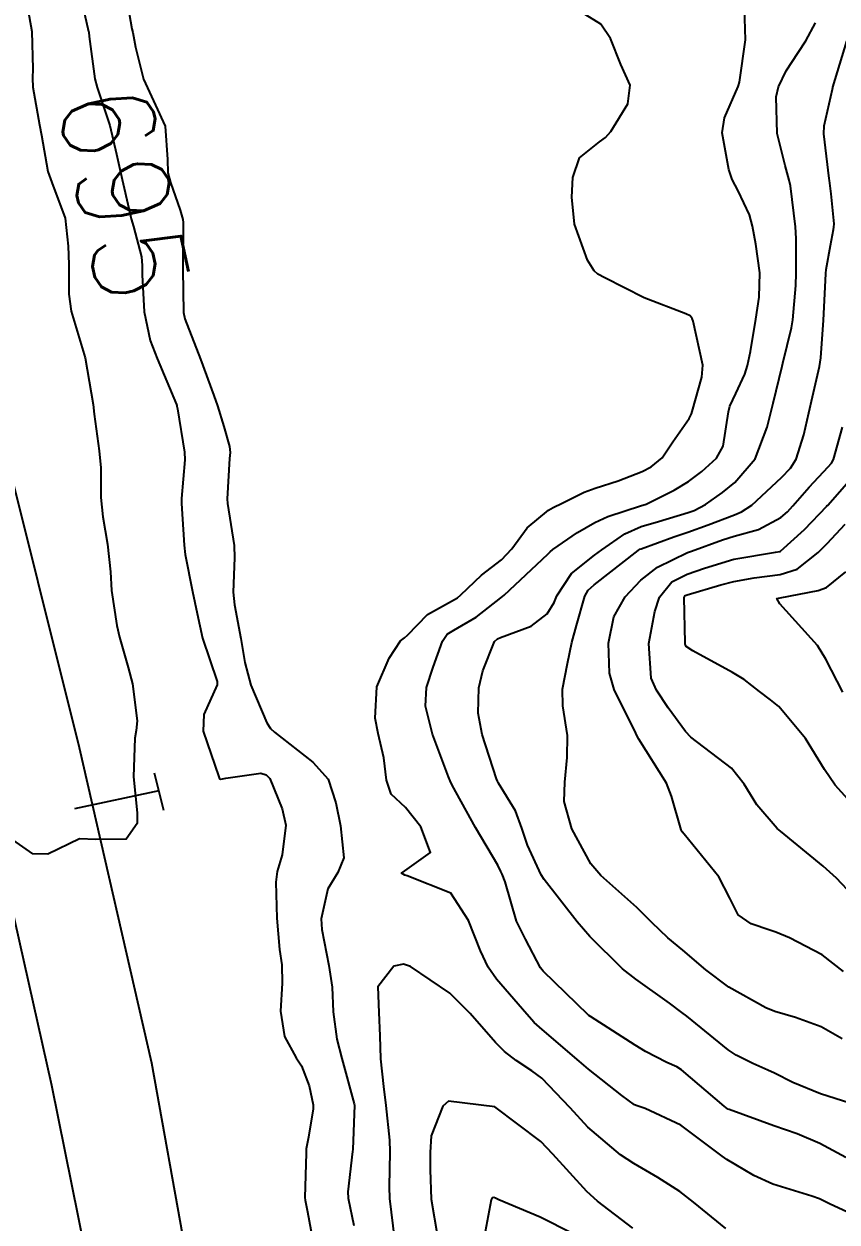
# Model space of a CAD drawing. Header units: metres. Extents: x 298520 to 308411, y 7433745 to 7450750.
# Drawn here: x 300844.6 to 300879.5, y 7448298.3 to 7448349.8 of the extents above; entities that cross this region are included whole.
import ezdxf
from ezdxf.enums import TextEntityAlignment as Align

# ---------------------------------------------------------------- set-up
doc = ezdxf.new("R2010")
doc.units = ezdxf.units.M
doc.header["$LTSCALE"] = 10
for name, color, linetype in [('Cotas', 45, 'Continuous'), ('Curvas de Nivel 1m', 11, 'Continuous'), ('Curvas de Nivel 5m', 15, 'Continuous'), ('Linha Férrea', 251, 'TRACKS'), ('Pórtico', 62, 'Continuous')]:
    doc.layers.add(name, color=color, linetype=linetype)
doc.styles.add('Style-STANDARD', font='STANDARD.shx')
doc.linetypes.add('TRACKS', pattern='A,0.15,[130,ltypeshp.shx,S=0.25,R=0,X=0,Y=0],0.15', length=0.3)

msp = doc.modelspace()

# ---------------------------------------------------------------- linework, layer by layer
at = {"layer": 'Curvas de Nivel 1m', "flags": 128}
for points, elevation in [([(300848.903, 7448351.465), (300849.22, 7448349.626), (300849.253, 7448349.461), (300849.374, 7448348.832), (300849.718, 7448347.455), (300850.234, 7448346.339), (300850.643, 7448345.44), (300850.745, 7448344.005), (300850.769, 7448343.438), (300850.873, 7448343.011), (300851.287, 7448341.822), (300851.402, 7448341.429), (300851.416, 7448341.294), (300851.406, 7448339.429), (300851.407, 7448339.282), (300851.436, 7448337.428), (300851.499, 7448337.159), (300852.175, 7448335.42), (300852.748, 7448333.856), (300852.897, 7448333.413), (300853.174, 7448332.528), (300853.42, 7448331.661), (300853.441, 7448331.407), (300853.42, 7448331.148), (300853.322, 7448329.408), (300853.335, 7448329.214), (300853.622, 7448327.405), (300853.63, 7448326.883), (300853.569, 7448325.405), (300853.627, 7448324.862), (300853.903, 7448323.402), (300854.082, 7448322.37), (300854.338, 7448321.397), (300855.027, 7448319.78), (300855.178, 7448319.541), (300855.358, 7448319.385), (300857.004, 7448318.089), (300857.663, 7448317.353), (300857.995, 7448316.337), (300858.195, 7448315.348), (300858.334, 7448313.972), (300858.082, 7448313.349), (300857.648, 7448312.647), (300857.364, 7448311.356), (300857.386, 7448310.887), (300857.693, 7448309.352), (300857.833, 7448308.407), (300857.868, 7448307.35), (300858.029, 7448306.181), (300858.241, 7448305.346), (300858.784, 7448303.39), (300858.795, 7448303.34), (300858.713, 7448301.433), (300858.708, 7448301.341), (300858.512, 7448299.617), (300858.526, 7448299.343), (300858.765, 7448298.164)], 694), ([(300844.686, 7448350.801), (300844.913, 7448349.507), (300844.96, 7448347.905), (300844.94, 7448347.506), (300844.953, 7448347.11), (300845.247, 7448345.501), (300845.326, 7448345.058), (300845.597, 7448343.497), (300845.775, 7448343.018), (300846.348, 7448341.489), (300846.479, 7448340.28), (300846.502, 7448339.488), (300846.51, 7448338.221), (300846.611, 7448337.486), (300847.213, 7448335.48), (300847.548, 7448333.476), (300847.594, 7448333.061), (300847.813, 7448331.473), (300847.882, 7448330.746), (300847.886, 7448329.473), (300847.961, 7448328.641), (300848.173, 7448327.469), (300848.291, 7448326.278), (300848.342, 7448325.468), (300848.576, 7448323.967), (300848.681, 7448323.464), (300849.053, 7448322.159), (300849.246, 7448321.457), (300849.442, 7448319.869), (300849.396, 7448319.454), (300849.345, 7448319.128), (300849.289, 7448317.456), (300849.44, 7448315.915), (300849.45, 7448315.453), (300848.966, 7448314.782), (300847.672, 7448314.767), (300846.966, 7448314.786), (300845.596, 7448314.137), (300844.959, 7448314.152), (300842.973, 7448315.53)], 696), ([(300880.772, 7448298.373), (300879.216, 7448299.096), (300878.785, 7448299.312), (300878.461, 7448299.429), (300876.791, 7448299.938), (300875.973, 7448300.31), (300874.801, 7448301.006), (300874.606, 7448301.152), (300872.822, 7448302.475), (300871.295, 7448303.193), (300870.942, 7448303.307), (300870.835, 7448303.36), (300870.283, 7448303.761), (300868.85, 7448304.88), (300868.458, 7448305.224), (300866.866, 7448306.596), (300866.523, 7448306.899), (300866.198, 7448307.25), (300864.895, 7448308.759), (300864.536, 7448309.274), (300864.217, 7448309.969), (300863.692, 7448311.282), (300862.94, 7448312.45), (300861.052, 7448313.208), (300860.952, 7448313.225), (300860.81, 7448313.312), (300860.954, 7448313.418), (300862.055, 7448314.206), (300861.65, 7448315.303), (300860.981, 7448316.139), (300860.375, 7448316.707), (300860.171, 7448317.322), (300860.053, 7448318.279), (300859.815, 7448319.328), (300859.674, 7448319.975), (300859.749, 7448321.329), (300860.289, 7448322.556), (300860.777, 7448323.314), (300860.939, 7448323.438), (300861.067, 7448323.554), (300861.935, 7448324.446), (300863.09, 7448325.087), (300863.222, 7448325.158), (300863.37, 7448325.287), (300864.254, 7448326.126), (300865.108, 7448326.784), (300865.563, 7448327.263), (300866.219, 7448328.161), (300867.138, 7448328.927), (300867.343, 7448329.035), (300867.724, 7448329.234), (300868.666, 7448329.706), (300869.149, 7448329.875), (300870.13, 7448330.183), (300871.157, 7448330.594), (300871.552, 7448330.793), (300872.026, 7448331.181), (300872.488, 7448331.858), (300873.18, 7448332.868), (300873.284, 7448333.067), (300873.313, 7448333.169), (300873.729, 7448334.641), (300873.779, 7448335.164), (300873.354, 7448337.047), (300873.315, 7448337.169), (300873.235, 7448337.281), (300873.039, 7448337.369), (300871.246, 7448338.064), (300869.562, 7448338.912), (300869.261, 7448339.08), (300869.093, 7448339.222), (300868.813, 7448339.679), (300868.256, 7448341.23), (300868.134, 7448342.392), (300868.188, 7448343.231), (300868.465, 7448344.079), (300869.326, 7448344.773), (300869.59, 7448344.955), (300869.817, 7448345.213), (300870.541, 7448346.398), (300870.642, 7448347.201), (300870.247, 7448348.092), (300869.796, 7448349.214), (300869.382, 7448349.821), (300867.855, 7448350.776)], 694), ([(300880.683, 7448303.233), (300878.84, 7448303.826), (300877.646, 7448304.311), (300876.849, 7448304.708), (300876.566, 7448304.84), (300875.921, 7448305.134), (300875.205, 7448305.493), (300874.859, 7448305.716), (300873.08, 7448307.168), (300872.875, 7448307.329), (300872.337, 7448307.722), (300870.896, 7448308.754), (300870.325, 7448309.206), (300868.917, 7448310.587), (300868.374, 7448311.225), (300866.95, 7448313.038), (300866.827, 7448313.242), (300866.239, 7448314.525), (300865.984, 7448315.255), (300865.722, 7448316.001), (300864.992, 7448317.183), (300864.936, 7448317.271), (300864.893, 7448317.372), (300864.289, 7448319.277), (300864.117, 7448320.194), (300864.137, 7448321.279), (300864.309, 7448322.018), (300864.816, 7448323.272), (300864.942, 7448323.394), (300865.066, 7448323.452), (300866.388, 7448323.935), (300867.081, 7448324.469), (300867.374, 7448324.951), (300867.5, 7448325.236), (300868.13, 7448326.202), (300869.111, 7448326.985), (300869.43, 7448327.215), (300870.414, 7448327.91), (300871.128, 7448328.218), (300871.87, 7448328.445), (300873.138, 7448328.819), (300873.396, 7448328.911), (300873.89, 7448329.163), (300874.621, 7448329.683), (300875.153, 7448330.123), (300876.019, 7448331.137), (300876.547, 7448332.5), (300876.691, 7448333.127), (300876.793, 7448333.521), (300877.184, 7448335.12), (300877.214, 7448335.241), (300877.585, 7448336.761), (300877.639, 7448337.116), (300877.774, 7448338.589), (300877.79, 7448339.115), (300877.781, 7448340.609), (300877.762, 7448341.115), (300877.545, 7448342.873), (300877.493, 7448343.118), (300877.312, 7448343.755), (300876.976, 7448345.125), (300876.924, 7448346.702), (300877.025, 7448347.125), (300877.36, 7448347.82), (300877.875, 7448348.608), (300878.204, 7448349.112), (300878.612, 7448349.881)], 696), ([(300879.766, 7448306.188), (300878.869, 7448306.702), (300877.757, 7448307.111), (300876.877, 7448307.369), (300876.477, 7448307.528), (300874.892, 7448308.412), (300873.907, 7448309.16), (300872.911, 7448310.005), (300872.273, 7448310.536), (300871.586, 7448311.19), (300870.932, 7448311.832), (300869.381, 7448313.216), (300868.958, 7448313.712), (300868.133, 7448315.228), (300867.813, 7448316.403), (300867.836, 7448317.232), (300867.945, 7448318.294), (300867.946, 7448319.231), (300867.756, 7448320.513), (300867.741, 7448321.233), (300867.955, 7448322.33), (300868.138, 7448323.229), (300868.334, 7448323.967), (300868.696, 7448325.224), (300868.838, 7448325.48), (300869.098, 7448325.712), (300870.985, 7448327.192), (300871.062, 7448327.242), (300871.114, 7448327.268), (300872.522, 7448327.776), (300873.125, 7448327.975), (300873.999, 7448328.292), (300875.137, 7448328.73), (300875.431, 7448328.853), (300875.887, 7448329.139), (300877.155, 7448330.328), (300877.538, 7448330.737), (300877.783, 7448331.114), (300878.114, 7448332.17), (300878.335, 7448333.108), (300878.496, 7448333.805), (300878.788, 7448335.104), (300878.845, 7448335.476), (300878.961, 7448337.103), (300878.975, 7448337.363), (300879.065, 7448339.102), (300879.083, 7448339.274), (300879.271, 7448340.313), (300879.391, 7448340.989), (300879.407, 7448341.098), (300879.421, 7448341.235), (300879.297, 7448342.532), (300879.225, 7448343.101), (300879.213, 7448343.192), (300878.976, 7448345.104), (300878.991, 7448345.449), (300879.352, 7448347.026), (300879.369, 7448347.1), (300879.369, 7448347.115), (300879.971, 7448349.091)], 697), ([(300879.823, 7448309.091), (300878.91, 7448309.805), (300877.495, 7448310.536), (300876.919, 7448310.776), (300876.662, 7448310.865), (300875.851, 7448311.136), (300875.3, 7448311.518), (300874.934, 7448312.241), (300874.462, 7448313.155), (300872.971, 7448314.99), (300872.887, 7448315.086), (300872.836, 7448315.172), (300872.431, 7448316.622), (300872.205, 7448317.182), (300871.021, 7448319.076), (300870.952, 7448319.201), (300870.886, 7448319.339), (300869.96, 7448321.211), (300869.759, 7448321.918), (300869.722, 7448323.21), (300869.947, 7448324.34), (300870.429, 7448325.2), (300871.1, 7448325.913), (300871.817, 7448326.471), (300873.112, 7448327.104), (300873.159, 7448327.123), (300873.288, 7448327.168), (300874.62, 7448327.655), (300875.123, 7448327.802), (300876.171, 7448328.091), (300877.135, 7448328.615), (300877.408, 7448328.849), (300877.651, 7448329.115), (300878.344, 7448329.915), (300879.16, 7448330.796), (300879.306, 7448330.954), (300879.389, 7448331.098), (300879.775, 7448332.496)], 698), ([(300880.928, 7448311.612), (300879.529, 7448313.094), (300878.951, 7448313.623), (300877.107, 7448315.119), (300876.974, 7448315.234), (300876.098, 7448316.248), (300875.553, 7448317.142), (300875.003, 7448317.83), (300873.257, 7448319.168), (300873.025, 7448319.401), (300872.284, 7448320.43), (300871.781, 7448321.189), (300871.557, 7448321.701), (300871.449, 7448323.186), (300871.702, 7448324.565), (300871.906, 7448325.182), (300872.436, 7448325.84), (300873.103, 7448326.18), (300873.838, 7448326.43), (300875.11, 7448326.812), (300876.902, 7448327.123), (300877.084, 7448327.15), (300877.114, 7448327.16), (300878.141, 7448328.097), (300879.103, 7448329.1), (300879.12, 7448329.123), (300879.143, 7448329.146), (300880.062, 7448330.182)], 699), ([(300879.79, 7448321.093), (300879.057, 7448322.523), (300878.71, 7448323.104), (300877.09, 7448324.904), (300876.955, 7448325.122), (300877.093, 7448325.157), (300878.733, 7448325.468), (300879.098, 7448325.604), (300879.927, 7448326.27)], 701), ([(300874.766, 7448298.035), (300873.376, 7448299.164), (300872.788, 7448299.629), (300871.842, 7448300.233), (300870.799, 7448300.829), (300870.226, 7448301.206), (300868.821, 7448302.398), (300868.068, 7448303.228), (300866.846, 7448304.503), (300866.424, 7448304.821), (300865.738, 7448305.257), (300865.238, 7448305.646), (300864.861, 7448306.029), (300863.765, 7448307.281), (300862.886, 7448308.153), (300861.198, 7448309.307), (300860.904, 7448309.4), (300860.478, 7448309.316), (300859.796, 7448308.425), (300859.838, 7448307.33), (300859.878, 7448306.314), (300859.909, 7448305.329), (300860.035, 7448304.135), (300860.145, 7448303.327), (300860.304, 7448301.832), (300860.318, 7448301.325), (300860.288, 7448299.825), (300860.301, 7448299.325), (300860.517, 7448297.562)], 693), ([(300870.766, 7448298.055), (300869.248, 7448299.215), (300868.787, 7448299.632), (300867.327, 7448301.235), (300866.811, 7448301.771), (300864.833, 7448303.27), (300862.835, 7448303.516), (300862.592, 7448303.294), (300862.092, 7448302.023), (300862.043, 7448301.301), (300862.05, 7448300.555), (300862.084, 7448299.3), (300862.364, 7448297.691)], 692), ([(300868.171, 7448297.817), (300866.772, 7448298.517), (300865.002, 7448299.267), (300864.856, 7448299.341), (300864.784, 7448299.373), (300864.707, 7448299.347), (300864.67, 7448299.271), (300864.375, 7448297.657)], 691)]:
    msp.add_lwpolyline(points, dxfattribs=dict(at, elevation=elevation))
at = {"layer": 'Curvas de Nivel 5m', "flags": 128}
for points, elevation in [([(300846.903, 7448351.485), (300847.356, 7448349.507), (300847.359, 7448349.48), (300847.38, 7448349.302), (300847.625, 7448347.477), (300847.726, 7448347.099), (300848.271, 7448345.471), (300848.552, 7448344.23), (300848.721, 7448343.466), (300849.156, 7448341.59), (300849.183, 7448341.461), (300849.28, 7448341.119), (300849.626, 7448339.814), (300849.663, 7448339.454), (300849.662, 7448339.049), (300849.744, 7448337.452), (300850, 7448336.228), (300850.298, 7448335.444), (300851.138, 7448333.476), (300851.153, 7448333.43), (300851.155, 7448333.403), (300851.181, 7448333.287), (300851.487, 7448331.427), (300851.49, 7448331.097), (300851.351, 7448329.428), (300851.352, 7448329.216), (300851.459, 7448327.427), (300851.509, 7448327.026), (300851.83, 7448325.423), (300852.021, 7448324.478), (300852.258, 7448323.418), (300852.892, 7448321.565), (300852.89, 7448321.412), (300852.313, 7448320.135), (300852.282, 7448319.417), (300852.95, 7448317.454), (300852.967, 7448317.41), (300852.993, 7448317.377), (300853.041, 7448317.361), (300853.256, 7448317.407), (300854.766, 7448317.623), (300854.995, 7448317.546), (300855.149, 7448317.388), (300855.679, 7448316.079), (300855.834, 7448315.377), (300855.679, 7448314.098), (300855.471, 7448313.382), (300855.407, 7448312.922), (300855.446, 7448311.382), (300855.568, 7448310.038), (300855.672, 7448309.378), (300855.686, 7448308.583), (300855.612, 7448307.379), (300855.777, 7448306.291), (300856.285, 7448305.369), (300856.511, 7448305.026), (300856.841, 7448304.176), (300857.012, 7448303.358), (300857.01, 7448303.179), (300856.812, 7448301.961), (300856.711, 7448301.455), (300856.71, 7448301.361), (300856.716, 7448301.275), (300856.66, 7448299.362), (300856.668, 7448299.248), (300856.774, 7448298.751), (300857.025, 7448297.357)], 695), ([(300879.921, 7448301.089), (300878.812, 7448301.691), (300877.825, 7448302.103), (300876.823, 7448302.445), (300874.901, 7448303.149), (300874.849, 7448303.166), (300874.833, 7448303.18), (300874.686, 7448303.3), (300872.85, 7448304.858), (300872.658, 7448304.98), (300872.218, 7448305.18), (300871.313, 7448305.648), (300870.86, 7448305.921), (300868.936, 7448307.156), (300868.873, 7448307.198), (300868.848, 7448307.22), (300866.901, 7448309.094), (300866.793, 7448309.242), (300866.141, 7448310.478), (300865.759, 7448311.257), (300865.274, 7448312.94), (300865.142, 7448313.267), (300865.08, 7448313.394), (300864.957, 7448313.653), (300864.001, 7448315.28), (300862.991, 7448317.105), (300862.9, 7448317.291), (300862.832, 7448317.455), (300862.143, 7448319.299), (300861.841, 7448320.496), (300861.882, 7448321.302), (300862.177, 7448322.173), (300862.573, 7448323.295), (300862.774, 7448323.587), (300863.07, 7448323.771), (300864.031, 7448324.328), (300865.091, 7448325.161), (300865.151, 7448325.21), (300865.232, 7448325.268), (300867.111, 7448327.034), (300867.211, 7448327.14), (300867.316, 7448327.238), (300868.383, 7448327.968), (300869.131, 7448328.402), (300869.688, 7448328.658), (300871.142, 7448329.122), (300871.196, 7448329.136), (300871.343, 7448329.188), (300872.543, 7448329.782), (300873.153, 7448330.162), (300873.726, 7448330.596), (300874.364, 7448331.158), (300874.642, 7448331.682), (300874.874, 7448333.153), (300874.939, 7448333.4), (300875.195, 7448333.947), (300875.578, 7448334.774), (300875.693, 7448335.143), (300875.824, 7448335.746), (300876.055, 7448337.138), (300876.197, 7448338.09), (300876.228, 7448339.135), (300876.046, 7448340.364), (300875.903, 7448341.141), (300875.777, 7448341.632), (300875.298, 7448342.657), (300875.037, 7448343.153), (300874.889, 7448343.574), (300874.603, 7448345.157), (300874.702, 7448345.794), (300875.3, 7448347.151), (300875.314, 7448347.19), (300875.355, 7448347.33), (300875.612, 7448349.146), (300875.552, 7448350.996)], 695), ([(300880.976, 7448315.434), (300879.468, 7448317.095), (300879.003, 7448317.778), (300878.189, 7448319.108), (300877.037, 7448320.48), (300876.684, 7448320.77), (300876.204, 7448321.133), (300875.55, 7448321.644), (300875.051, 7448321.946), (300873.346, 7448322.881), (300873.062, 7448323.066), (300873.022, 7448323.13), (300873.014, 7448323.17), (300873.018, 7448323.216), (300872.966, 7448325.171), (300873.012, 7448325.252), (300873.094, 7448325.291), (300874.544, 7448325.71), (300875.1, 7448325.862), (300875.977, 7448326.012), (300877.103, 7448326.154), (300877.833, 7448326.385), (300878.736, 7448327.104), (300878.924, 7448327.293), (300879.119, 7448327.488), (300879.898, 7448328.326)], 700)]:
    msp.add_lwpolyline(points, dxfattribs=dict(at, elevation=elevation))
at = {"layer": 'Linha Férrea', "flags": 128}
for points in [[(298729.261, 7450749.95), (298734.809, 7450730.65), (298742.343, 7450703.451), (298750.119, 7450676.237), (298757.889, 7450649.199), (298765.189, 7450623.712), (298769.985, 7450606.424), (298776.494, 7450583.287), (298783.055, 7450560.248), (298788.164, 7450542.214), (298793.821, 7450521.584), (298798.125, 7450506.606), (298804.386, 7450484.418), (298809.295, 7450466.837), (298814.551, 7450448.858), (298819.559, 7450431.225), (298826.267, 7450408.649), (298831.926, 7450389.314), (298837.135, 7450370.779), (298842.092, 7450352.398), (298847.802, 7450331.823), (298852.149, 7450316.412), (298858.34, 7450294.769), (298862.969, 7450278.965), (298867.952, 7450260.088), (298870.924, 7450249.95), (298873.722, 7450238.982), (298878.355, 7450222.697), (298882.025, 7450210.358), (298885.603, 7450197.651), (298890.189, 7450181.049), (298894.637, 7450166.006), (298898.995, 7450149.812), (298904.361, 7450131.79), (298908.122, 7450117.709), (298911.93, 7450103.946), (298916.104, 7450089.039), (298920.554, 7450073.399), (298923.212, 7450064.319), (298926.468, 7450052.577), (298930.321, 7450038.956), (298934.723, 7450023.223), (298938.252, 7450011.622), (298941.509, 7449999.193), (298944.399, 7449989.651), (298947.701, 7449977.682), (298952.335, 7449961.49), (298956.967, 7449946.581), (298961.92, 7449929.017), (298965.909, 7449915.258), (298970.082, 7449900.905), (298973.936, 7449887.787), (298977.788, 7449874.853), (298981.549, 7449862.469), (298986.366, 7449847.197), (298989.852, 7449836.37), (298994.575, 7449822.337), (298999.437, 7449807.292), (299004.068, 7449794.269), (299008.7, 7449781.657), (299013.057, 7449770.328), (299018.285, 7449757.718), (299022.322, 7449748.037), (299026.817, 7449737.63), (299031.861, 7449726.852), (299036.814, 7449716.896), (299043.096, 7449705.205), (299047.821, 7449696.534), (299054.335, 7449685.572), (299060.664, 7449675.852), (299069.469, 7449663.104), (299077.541, 7449652.872), (299085.429, 7449643.336), (299089.832, 7449637.784), (299098.728, 7449628.561), (299107.993, 7449618.793), (299117.442, 7449610.031), (299127.077, 7449601.223), (299138.453, 7449591.782), (299150.409, 7449582.651), (299162.779, 7449573.982), (299174.004, 7449567.002), (299185.962, 7449560.295), (299199.698, 7449553.222), (299213.253, 7449547.024), (299227.033, 7449541.5), (299241.999, 7449536.525), (299258.424, 7449531.831), (299277.224, 7449527.814), (299295.935, 7449525.032), (299311.589, 7449523.57), (299326.876, 7449522.883), (299340.975, 7449522.747), (299353.572, 7449523.111), (299369.274, 7449524.069), (299382.826, 7449525.211), (299396.609, 7449526.717), (299414.178, 7449529.501), (299430.969, 7449532.603), (299440.142, 7449534.839), (299451.094, 7449537.487), (299469.666, 7449542.917), (299486.963, 7449547.755), (299510.376, 7449554.83), (299531.414, 7449561.037), (299544.903, 7449564.894), (299559.186, 7449569.068), (299590.197, 7449576.665), (299616.417, 7449582.259), (299645.03, 7449585.805), (299675.251, 7449587.635), (299705.522, 7449586.259), (299732.882, 7449582.825), (299762.581, 7449576.088), (299791.888, 7449566.944), (299816.217, 7449556.896), (299840.774, 7449544.781), (299859.676, 7449534.387), (299878.529, 7449521.308), (299897.376, 7449507.135), (299919.538, 7449486.991), (299927.658, 7449478.626), (299947.133, 7449456.962), (299961.499, 7449437.961), (299971.137, 7449424.784), (299981.869, 7449408.322), (299997.595, 7449383.682), (300016.228, 7449354.96), (300035.864, 7449324.687), (300055.136, 7449295.587), (300073.232, 7449268.397), (300085.868, 7449249.95), (300089.501, 7449244.778), (300101.211, 7449227.647), (300111.197, 7449214.14), (300124.752, 7449194.736), (300135.909, 7449179.759), (300148.296, 7449162.129), (300160.805, 7449144.566), (300173.129, 7449128.481), (300185.523, 7449112.088), (300198.402, 7449095.758), (300207.462, 7449083.98), (300220.094, 7449068.515), (300233.468, 7449051.744), (300246.778, 7449035.349), (300263.478, 7449015.076), (300277.526, 7448998.444), (300292.814, 7448981.501), (300306.688, 7448964.856), (300324.623, 7448944.393), (300340.398, 7448926.517), (300357.9, 7448907.843), (300372.755, 7448891.817), (300392.041, 7448871.054), (300410.717, 7448852.066), (300427.475, 7448834.137), (300439.245, 7448822.858), (300454.898, 7448806.525), (300473.448, 7448788.164), (300493.111, 7448768.808), (300511.705, 7448749.95), (300518.198, 7448743.612), (300525.672, 7448735.984), (300530.889, 7448730.361), (300538.141, 7448723.284), (300543.771, 7448717.624), (300548.924, 7448711.903), (300554.778, 7448706.093), (300562.444, 7448698.573), (300570.483, 7448690.198), (300580.06, 7448680.508), (300590.013, 7448670.628), (300599.102, 7448661.391), (300608.565, 7448651.702), (300616.68, 7448643.32), (300625.581, 7448633.859), (300633.62, 7448625.859), (300641.21, 7448617.858), (300649.582, 7448609.897), (300659.386, 7448599.72), (300667.387, 7448591.231), (300676.098, 7448582.784), (300683.871, 7448574.669), (300691.725, 7448567.153), (300703.33, 7448554.876), (300711.744, 7448546.351), (300718.093, 7448539.767), (300726.506, 7448530.983), (300733.153, 7448523.695), (300741.152, 7448514.418), (300747.426, 7448507.242), (300750.054, 7448504.018), (300758.169, 7448493.99), (300764.854, 7448485.238), (300772.251, 7448475.55), (300781.114, 7448462.855), (300788.178, 7448452.147), (300795.99, 7448439.115), (300802.712, 7448427.661), (300809.137, 7448414.665), (300814.959, 7448402.42), (300819.763, 7448391.601), (300824.722, 7448378.533), (300829.079, 7448366.59), (300833.249, 7448353.858), (300836.592, 7448342.438), (300839.822, 7448330.572), (300842.678, 7448317.912), (300845.758, 7448304.202), (300848.387, 7448291.169), (300849.927, 7448279.903), (300851.843, 7448266.756), (300852.632, 7448254.174), (300852.974, 7448249.95), (300853.718, 7448237.64), (300853.896, 7448226.066), (300854.164, 7448215.145), (300853.836, 7448203.832), (300853.598, 7448192.905), (300852.795, 7448182.25), (300851.991, 7448170.79), (300850.801, 7448159.302), (300849.223, 7448146.768), (300848.151, 7448135.486), (300846.96, 7448124.114), (300845.442, 7448113.546), (300844.222, 7448102.204), (300842.288, 7448090.385), (300840.978, 7448078.33), (300839.608, 7448068.386), (300838.209, 7448056.39), (300836.541, 7448045.166), (300835.023, 7448032.665), (300833.535, 7448020.341), (300832.284, 7448009.205), (300831.094, 7447998.637), (300829.874, 7447985.926), (300828.432, 7447973.713), (300826.546, 7447955.639), (300825.162, 7447943.391), (300824.986, 7447942.247), (300823.836, 7447930.96), (300822.657, 7447919.829), (300821.593, 7447909.075), (300820.243, 7447895.408), (300819.533, 7447885.934), (300818.679, 7447872.07), (300818.298, 7447858.799), (300817.927, 7447851.916), (300817.786, 7447841.862), (300817.933, 7447833.489), (300818.516, 7447815.843), (300820.361, 7447795.876), (300822.449, 7447776.733), (300825.922, 7447758.996), (300827.722, 7447750.217), (300828.687, 7447743.229), (300830.467, 7447731.539), (300833.751, 7447711.152), (300838.977, 7447681.969), (300842.161, 7447664.851), (300846.249, 7447643.566), (300856.898, 7447587.933), (300861.3, 7447564.706), (300863.731, 7447552.015), (300867.081, 7447534.8), (300870.251, 7447518.153), (300879.139, 7447471.406), (300882.717, 7447452.426), (300886.196, 7447433.436), (300890.621, 7447408.952), (300893.065, 7447393.996), (300894.895, 7447382.534), (300896.018, 7447374.923), (300897.056, 7447367.88), (300898.671, 7447355.202), (300899.884, 7447344.173), (300901.155, 7447328.57), (300902.425, 7447306.17), (300902.632, 7447290.927), (300902.643, 7447274.906), (300901.209, 7447249.806), (300899.894, 7447235.454), (300897.424, 7447214.973), (300896.24, 7447207.108, -0.017609), (300893.245, 7447191.067), (300890.79, 7447180.008), (300886.347, 7447162.337), (300883.122, 7447151.267), (300877.521, 7447133.871), (300873.858, 7447123.752), (300865.532, 7447103.056), (300859.822, 7447090.388), (300850.503, 7447071.406), (300846.315, 7447063.106), (300836.805, 7447045.834), (300827.664, 7447031.197), (300815.395, 7447013.014), (300803.069, 7446996.228), (300792.968, 7446983.245), (300781.446, 7446969.292), (300759.63, 7446945.435), (300748.36, 7446933.669), (300737.301, 7446922.447), (300720.178, 7446905.644), (300707.821, 7446893.561), (300697.057, 7446883.028), (300686.376, 7446872.224), (300676.506, 7446862.329), (300660.145, 7446845.845), (300651.989, 7446837.638), (300637.917, 7446823.835), (300624.102, 7446810.419), (300614.955, 7446801.573), (300610.107, 7446796.538), (300599.124, 7446785.64, 0.017844), (300588.776, 7446774.611), (300582.973, 7446768.596), (300572.807, 7446757.15), (300570.635, 7446754.423, -0.018804), (300566.868, 7446749.902, -0.021463), (300565.197, 7446747.771, 0.014089), (300560.744, 7446742.236), (300556.818, 7446737.065), (300549.018, 7446726.402), (300544.903, 7446720.152), (300542.989, 7446717.435), (300540.702, 7446714.014), (300534.516, 7446704.131), (300528.813, 7446694.775), (300525.37, 7446688.688), (300519.775, 7446678.443, 0.017217), (300513.559, 7446666.068), (300510.115, 7446659.471), (300505.35, 7446648.44), (300501.39, 7446638.953, 0.017957), (300498.447, 7446631.125), (300492.383, 7446614.647), (300488.086, 7446600.958), (300484.889, 7446590.082), (300482.448, 7446580.533), (300479.028, 7446566.174), (300474.999, 7446546.195), (300472.245, 7446530.076), (300469.723, 7446510.133), (300467.649, 7446494.09), (300465.343, 7446472.628), (300462.509, 7446448.283), (300460.589, 7446427.75), (300458.173, 7446403.459), (300455.716, 7446377.743), (300453.679, 7446357.578), (300451.179, 7446331.957), (300448.408, 7446302.907), (300446.096, 7446278.461), (300443.948, 7446255.986), (300443.327, 7446249.95), (300441.921, 7446236.026), (300439.714, 7446214.959), (300437.145, 7446189.663), (300434.772, 7446164.489), (300432.986, 7446145.942), (300427.675, 7446092.019), (300425.457, 7446069.071), (300422.052, 7446034.05), (300420.454, 7446017.74), (300416.946, 7445981.751), (300414.159, 7445952.95), (300410.686, 7445916.311), (300408.437, 7445891.812), (300405.718, 7445868.171), (300403.766, 7445842.739), (300401.654, 7445818.651), (300400.337, 7445806.143), (300399.876, 7445801.282), (300399.266, 7445794.558)], [(298905.363, 7450145.031), (298910.207, 7450124.873), (298915.002, 7450108.012), (298921.739, 7450085.266), (298926.98, 7450064.83), (298931.003, 7450051.742), (298934.224, 7450039.953), (298937.65, 7450027.983), (298940.458, 7450017.786), (298943.206, 7450008.624), (298945.866, 7449998.811), (298948.85, 7449988.084), (298952.218, 7449977.183), (298954.849, 7449967.637), (298957.892, 7449956.733), (298961.763, 7449943.848), (298964.896, 7449932.558), (298968.973, 7449920.293), (298972.372, 7449908.382), (298975.8, 7449896.208), (298979.287, 7449884.682), (298982.035, 7449875.079), (298985.463, 7449863.464), (298988.891, 7449853.475), (298994.252, 7449836.792), (298999.642, 7449820.007), (299004.122, 7449806.223), (299009.577, 7449791.55), (299017.072, 7449771.922), (299023.852, 7449755.78), (299031.351, 7449735.099), (299042.615, 7449714.768), (299049.157, 7449702.257), (299057.947, 7449687.795), (299067.128, 7449674.025), (299074.388, 7449663.764), (299083.266, 7449652.271), (299093.226, 7449640.21), (299104.865, 7449628.3), (299116.059, 7449616.929), (299127.188, 7449606.965), (299134.846, 7449600.398), (299146.061, 7449590.999), (299159.8, 7449581.134), (299172.881, 7449572.672), (299188.754, 7449563.553), (299203.487, 7449555.781), (299219.692, 7449548.782), (299229.285, 7449544.979), (299249.695, 7449538.196), (299264.418, 7449534.22), (299286.841, 7449530.183), (299305.276, 7449527.832), (299319.472, 7449527.113), (299340.209, 7449526.73), (299362.575, 7449527.496), (299380.335, 7449528.889), (299402.027, 7449531.43), (299418.393, 7449534.55), (299439.271, 7449538.773), (299455.546, 7449542.61), (299468.219, 7449546.447), (299486.071, 7449551.679), (299502.678, 7449556.429), (299521.873, 7449562.476), (299544.903, 7449569.511), (299558.765, 7449572.874), (299572.65, 7449576.475), (299589.389, 7449580.647), (299603.615, 7449583.903), (299623.713, 7449587.445), (299640.449, 7449589.67), (299657.813, 7449590.983), (299675.925, 7449591.554), (299694.255, 7449591.042), (299708.541, 7449590.126), (299722.182, 7449588.244), (299738.919, 7449585.56), (299759.653, 7449580.821), (299775.25, 7449576.474), (299786.436, 7449572.94), (299797.015, 7449569.282), (299807.003, 7449565.52), (299816.424, 7449561.561), (299823.596, 7449557.979), (299834.148, 7449553.022), (299842.943, 7449548.641), (299850.946, 7449544.045), (299857.58, 7449540.07), (299867.592, 7449534.039), (299879.685, 7449526.144), (299888.765, 7449519.647), (299901.686, 7449509.708), (299911.305, 7449500.703), (299920.635, 7449492.515), (299928.708, 7449484.626), (299935.814, 7449476.733), (299943.925, 7449467.258), (299951.104, 7449459.003), (299957.671, 7449450.784), (299963.484, 7449442.67), (299970.77, 7449432.303), (299976.475, 7449423.904), (299982.432, 7449414.862), (299988.891, 7449404.85), (299995.852, 7449394.443), (300002.312, 7449383.928), (300010.887, 7449370.223), (300018.781, 7449358.239), (300026.569, 7449345.892), (300033.388, 7449335.88), (300041.176, 7449324.037), (300049.358, 7449311.838), (300057.288, 7449299.745), (300065.47, 7449287.364), (300073.508, 7449275.701), (300081.011, 7449264.541), (300090.196, 7449251.298), (300091.164, 7449249.95), (300100.525, 7449236.167), (300109.403, 7449223.951), (300117.162, 7449213.187), (300127.336, 7449198.457), (300139.6, 7449181.446), (300149.952, 7449166.72), (300159.813, 7449153.466), (300168.75, 7449141.382), (300179.779, 7449126.346), (300190.932, 7449112.414), (300203.876, 7449095.222), (300217.308, 7449078.587), (300230.374, 7449062.005), (300242.887, 7449046.162), (300256.877, 7449029.774), (300272.777, 7449010.921), (300288.309, 7448992.868), (300306.303, 7448971.97), (300322.512, 7448953.54), (300337.055, 7448937.024), (300349.196, 7448923.521), (300363.433, 7448907.803), (300372.178, 7448898.27), (300387.649, 7448881.624), (300402.322, 7448866.086), (300417.298, 7448851.105), (300428.763, 7448838.962), (300440.716, 7448827.379), (300454.398, 7448813.148), (300467.461, 7448800.639), (300481.638, 7448785.533), (300502.227, 7448765.254), (300514.06, 7448753.852), (300517.826, 7448749.95), (300528.275, 7448738.976), (300540.783, 7448726.333), (300551.364, 7448715.261), (300568.358, 7448698.083), (300580.431, 7448686.447), (300591.073, 7448675.242), (300605.822, 7448659.996), (300619.827, 7448645.871), (300631.531, 7448633.85), (300641.93, 7448623.388), (300651.196, 7448614.132), (300663.21, 7448601.736), (300675.654, 7448588.967), (300686.366, 7448579.136), (300697.132, 7448567.001), (300714.307, 7448549.82), (300728.065, 7448535.254), (300742.189, 7448519.954), (300754.02, 7448506), (300763.608, 7448493.67), (300772.134, 7448482.969), (300781.594, 7448469.905), (300789.873, 7448457.453), (300798.087, 7448444.138), (300806.367, 7448430.378), (300809.353, 7448423.731), (300815.826, 7448410.715), (300822.176, 7448396.83), (300827.777, 7448382.459), (300832.26, 7448369.325), (300838.297, 7448352.647), (300842.655, 7448335.903), (300846.951, 7448318.72), (300850.061, 7448305.153), (300853.485, 7448286.05), (300855.912, 7448269.922), (300857.341, 7448249.95), (300858.33, 7448231.606), (300857.942, 7448206.205), (300856.925, 7448178.368), (300854.333, 7448156.855), (300851.333, 7448129.708), (300849.095, 7448108.502), (300845.739, 7448085.317), (300843.044, 7448064.17), (300840.396, 7448043.097), (300838.567, 7448030.951), (300837.041, 7448016.016), (300835.11, 7447994.958), (300832.975, 7447975.28), (300830.738, 7447953.623), (300829.108, 7447937.188), (300828.366, 7447933.435), (300827.045, 7447924.743), (300825.629, 7447910.191), (300824.268, 7447895.589), (300822.966, 7447881.617), (300821.953, 7447863.074), (300821.73, 7447846.352), (300821.738, 7447838.346), (300822.298, 7447822.796), (300823.264, 7447806.625), (300824.128, 7447792.391), (300826.211, 7447777.691), (300829.715, 7447760.435), (300831.501, 7447751.07), (300833.495, 7447738.255), (300836.415, 7447720.056), (300862.711, 7447579.549), (300879.787, 7447489.912), (300882.904, 7447473.371), (300886.736, 7447453.399), (300891.84, 7447425.61), (300894.824, 7447408.419), (300897.501, 7447392.308), (300900.259, 7447374.699), (300902.627, 7447356.768), (300903.989, 7447344.999), (300904.86, 7447335.88), (300905.847, 7447322.28), (300906.291, 7447313.022), (300906.573, 7447308.418), (300906.759, 7447298.893), (300906.88, 7447292.725, -0.006984), (300906.844, 7447284.829), (300906.695, 7447276.838), (300906.36, 7447267.883), (300905.744, 7447256.667), (300905.23, 7447249.95), (300904.292, 7447239.525), (300903.012, 7447227.25), (300901.034, 7447212.309), (300899.543, 7447202.921, -0.011988), (300897.909, 7447194.02), (300894.997, 7447180.769), (300891.356, 7447165.387), (300887.457, 7447151.115), (300883.301, 7447137.652), (300876.75, 7447119.219), (300874.099, 7447111.988), (300871.749, 7447106.138, -0.018309), (300868.914, 7447099.764, 0.011681), (300865.826, 7447093.061), (300860.469, 7447081.825), (300851.72, 7447064.422), (300846.208, 7447053.937), (300843.033, 7447048.479), (300836.89, 7447038.137), (300827.206, 7447022.921), (300821.11, 7447014.014), (300814.857, 7447005.089), (300809.628, 7446998.099), (300801.236, 7446986.884), (300791.122, 7446974.407), (300781.425, 7446962.969), (300774.943, 7446955.767), (300762.88, 7446942.762), (300751.299, 7446930.933), (300734.873, 7446914.565), (300727.949, 7446907.628), (300717.868, 7446897.443), (300705.6, 7446885.783), (300698.716, 7446879.048), (300668.127, 7446848.06), (300640.994, 7446821.407), (300627.442, 7446808.23), (300610.345, 7446790.697), (300597.443, 7446778.155), (300592.334, 7446772.486), (300571.229, 7446748.595), (300567.705, 7446744.65), (300564.743, 7446740.8), (300562.62, 7446737.769), (300551.356, 7446722.391), (300544.903, 7446712.981), (300541.869, 7446707.917), (300539.497, 7446704.103, 0.003437), (300530.37, 7446689.205, 0.010632), (300522.744, 7446675.931, 0.016565), (300518.05, 7446666.625, -0.011698), (300511.771, 7446653.868, 0.029635), (300510.132, 7446650.211), (300505.481, 7446638.898), (300500.314, 7446625.471), (300492.316, 7446601.197), (300488.229, 7446587.047), (300485.297, 7446575.185), (300482.347, 7446562.473), (300481.087, 7446556.089, 0.004599), (300479.148, 7446545.763), (300476.443, 7446530.265), (300474.645, 7446518.085), (300472.755, 7446502.987), (300471.297, 7446490.618), (300469.17, 7446472.092), (300467.901, 7446459.793), (300466.767, 7446449.806), (300465.445, 7446435.701), (300463.191, 7446412.592), (300462.659, 7446405.266), (300461.606, 7446397.228), (300459.608, 7446375.419), (300458.167, 7446361.3), (300456.938, 7446349.283), (300454.601, 7446324.341), (300452.383, 7446301.27), (300450.408, 7446280.731), (300448.612, 7446261.944), (300447.444, 7446249.79), (300445.943, 7446235.321), (300443.682, 7446213.965), (300443.009, 7446207.561), (300441.275, 7446189.511), (300439.198, 7446168.049), (300436.473, 7446140.607), (300434.029, 7446115.856), (300431.015, 7446085.098), (300427.797, 7446052.837), (300425.199, 7446025.415), (300423.636, 7446009.727), (300422.457, 7445994.573), (300421.615, 7445989.53), (300419.286, 7445963.664), (300415.807, 7445928.192), (300414.69, 7445917.527), (300413.782, 7445904.921), (300412.247, 7445888.391), (300411.949, 7445886.157), (300411.266, 7445881.618), (300410.692, 7445876.189), (300409.038, 7445857.286), (300407.606, 7445838.578), (300405.212, 7445812.517), (300404.532, 7445804.524), (300403.437, 7445794.141)]]:
    msp.add_lwpolyline(points, format="xyb", dxfattribs=at)
at = {"layer": 'Pórtico'}
for points in [[(300850.179, 7448317.625), (300850.579, 7448316.021)], [(300850.369, 7448316.863), (300846.75, 7448316.078)]]:
    msp.add_lwpolyline(points, dxfattribs=at)

# ---------------------------------------------------------------- texts
at = {"layer": 'Cotas', "style": 'Style-STANDARD'}
msp.add_text('695', height=4, rotation=282.3708, dxfattribs=at).set_placement((300848.868, 7448342.575, 695), align=Align.MIDDLE_CENTER)

doc.saveas('drawing.dxf')
